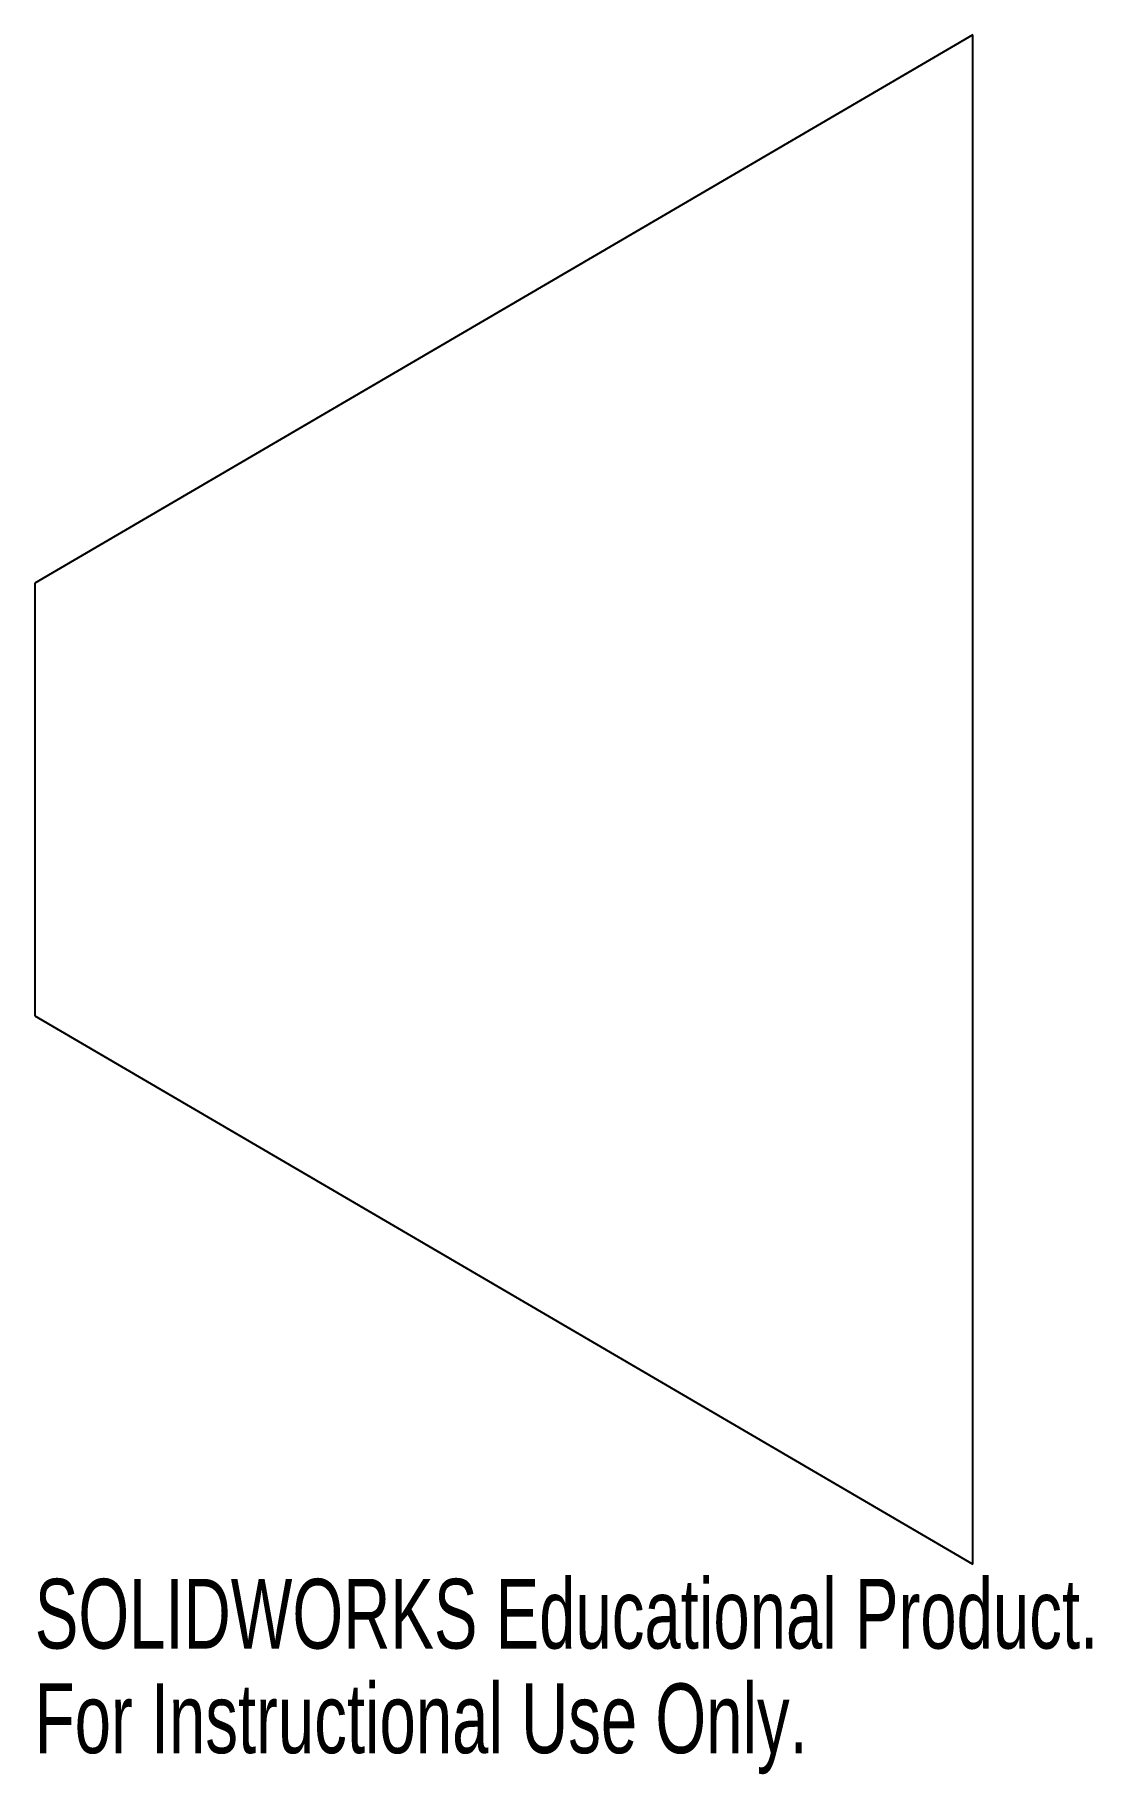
# Model space of a CAD drawing. Header units: millimetres. Extents: x -65 to 8, y -15 to 106.
import ezdxf

# ---------------------------------------------------------------- set-up
doc = ezdxf.new("R2010")
doc.units = ezdxf.units.MM
doc.styles.add('SLDTEXTSTYLE0', font='TXT', dxfattribs={"width": 0.7})

msp = doc.modelspace()

# ---------------------------------------------------------------- linework, layer by layer
at = {"color": 7, "linetype": 'Continuous', "lineweight": 25}
for p, q in [((0, 106), (-65, 68)), ((0, 0), (0, 106)), ((-65, 68), (-65, 38)), ((-65, 38), (0, 0))]:
    msp.add_line(p, q, dxfattribs=at)

# ---------------------------------------------------------------- texts
at = {"color": 7, "linetype": 'Continuous', "char_height": 4.8336, "attachment_point": 1, "style": 'SLDTEXTSTYLE0'}
for s, insert in [('SOLIDWORKS Educational Product.', (-65, -1.02)), ('For Instructional Use Only.', (-65, -8.27))]:
    msp.add_mtext(s, dxfattribs=dict(at, insert=insert))

doc.saveas('drawing.dxf')
